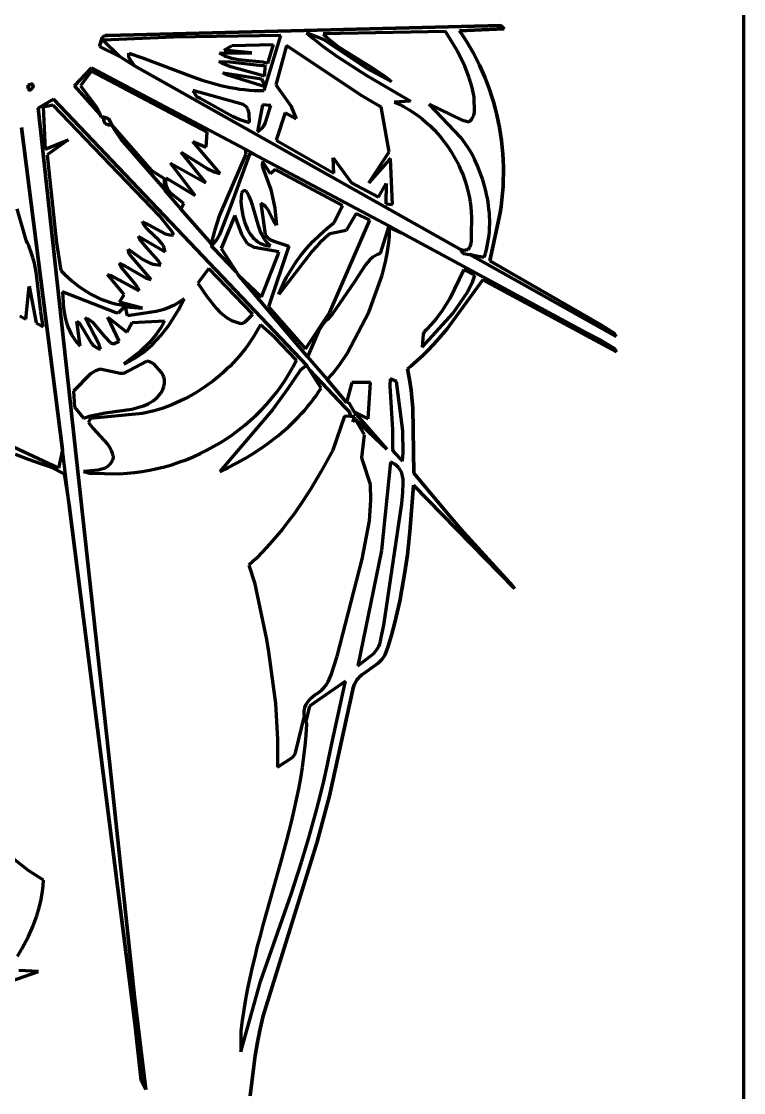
# Model space of a CAD drawing. Header units: millimetres. Extents: x 0 to 6.7, y 0 to 10.
# Drawn here: x 4.079 to 6.667, y 2.434 to 6.27 of the extents above; entities that cross this region are included whole.
import ezdxf

# ---------------------------------------------------------------- set-up
doc = ezdxf.new("R2010")
doc.units = ezdxf.units.MM
doc.layers.add('color#000000ff', color=7, linetype='CONTINUOUS', lineweight=100)
doc.layers.add('color#ffffffff', color=7, linetype='CONTINUOUS', lineweight=100)

msp = doc.modelspace()

# ---------------------------------------------------------------- linework, layer by layer
at = {"layer": 'color#000000ff'}
for p, q in [((4.3874, 6.2193), (5.7967, 6.2556)), ((5.7967, 6.2556), (5.8094, 6.2435)), ((4.3692, 6.2126), (4.3741, 6.2174)), ((4.3741, 6.2174), (4.3789, 6.2194)), ((4.3789, 6.2194), (4.3828, 6.2198)), ((4.3828, 6.2198), (4.3874, 6.2193)), ((5.0084, 6.2198), (4.6249, 6.2133)), ((4.9487, 6.0231), (5.0084, 6.2198)), ((5.1621, 6.2054), (5.1009, 6.2292)), ((5.1009, 6.2292), (5.1243, 6.2093)), ((5.5983, 6.2343), (5.1601, 6.2258)), ((5.1601, 6.2258), (5.1752, 6.2115)), ((5.6403, 6.1658), (5.5983, 6.2343)), ((5.8094, 6.2435), (5.649, 6.2366)), ((5.649, 6.2366), (5.6622, 6.217)), ((5.6622, 6.217), (5.6749, 6.197)), ((4.3587, 6.1803), (4.3692, 6.2126)), ((4.4319, 6.1443), (4.3587, 6.1803)), ((4.6249, 6.2133), (4.3726, 6.2033)), ((4.3726, 6.2033), (4.4319, 6.1443)), ((4.8053, 6.1674), (4.8339, 6.1836)), ((4.8339, 6.1836), (4.9814, 6.1873)), ((4.9814, 6.1873), (4.9614, 6.1199)), ((5.0286, 6.1836), (4.9907, 6.0431)), ((5.2956, 6.0057), (5.0286, 6.1836)), ((5.1243, 6.2093), (5.1605, 6.1807)), ((5.1605, 6.1807), (5.2104, 6.1447)), ((5.3186, 6.1015), (5.1621, 6.2054)), ((5.1752, 6.2115), (5.191, 6.1981)), ((5.191, 6.1981), (5.2156, 6.1794)), ((5.2156, 6.1794), (5.3382, 6.1024)), ((5.6749, 6.197), (5.6871, 6.1767)), ((5.6871, 6.1767), (5.6986, 6.1561)), ((4.4637, 6.1416), (4.4637, 6.1564)), ((4.4637, 6.1564), (4.5128, 6.1395)), ((4.4848, 6.1113), (4.4637, 6.1416)), ((4.5128, 6.1395), (4.6933, 6.0715)), ((4.7896, 6.157), (4.9047, 6.1579)), ((4.7947, 6.1535), (4.7896, 6.157)), ((4.7999, 6.1503), (4.7947, 6.1535)), ((4.8053, 6.1474), (4.7999, 6.1503)), ((4.9047, 6.1579), (4.8053, 6.1674)), ((4.8107, 6.1449), (4.8053, 6.1474)), ((4.8219, 6.1406), (4.8107, 6.1449)), ((4.8334, 6.1372), (4.8219, 6.1406)), ((5.2104, 6.1447), (5.3141, 6.0782)), ((5.6677, 6.1096), (5.6403, 6.1658)), ((5.6986, 6.1561), (5.7096, 6.1352)), ((4.2701, 6.0401), (4.331, 6.1039)), ((4.331, 6.1039), (4.8809, 5.8133)), ((5.6548, 5.4519), (4.4848, 6.1113)), ((4.7867, 6.1263), (4.8266, 6.1252)), ((4.8025, 6.1179), (4.7867, 6.1263)), ((4.83, 6.107), (4.8025, 6.1179)), ((4.8266, 6.1252), (4.9404, 6.1129)), ((4.9506, 6.0738), (4.83, 6.107)), ((4.8574, 6.1328), (4.8334, 6.1372)), ((4.9437, 6.1239), (4.8574, 6.1328)), ((4.9404, 6.1129), (4.9519, 6.1133)), ((4.9614, 6.1199), (4.9437, 6.1239)), ((4.9519, 6.1133), (4.9506, 6.0738)), ((5.4058, 6.0548), (5.3186, 6.1015)), ((5.3382, 6.1024), (5.3812, 6.0737)), ((5.6837, 6.0679), (5.6677, 6.1096)), ((5.7096, 6.1352), (5.72, 6.114)), ((5.72, 6.114), (5.7299, 6.0925)), ((4.3301, 6.0917), (4.2905, 6.0401)), ((4.745, 5.8736), (4.3301, 6.0917)), ((4.6933, 6.0715), (4.7265, 6.0603)), ((4.8005, 6.0856), (4.9393, 6.0641)), ((4.8104, 6.0805), (4.8005, 6.0856)), ((4.9529, 6.0364), (4.8104, 6.0805)), ((4.9393, 6.0641), (4.9529, 6.0364)), ((5.3141, 6.0782), (5.4736, 5.9847)), ((5.3812, 6.0737), (5.4058, 6.0548)), ((5.6938, 6.0337), (5.6837, 6.0679)), ((5.7299, 6.0925), (5.7391, 6.0708)), ((5.7391, 6.0708), (5.7478, 6.0489)), ((4.1033, 6.0416), (4.1073, 6.0434)), ((4.1033, 6.0371), (4.1033, 6.0416)), ((4.1036, 6.0334), (4.1033, 6.0371)), ((4.1042, 6.0304), (4.1036, 6.0334)), ((4.1049, 6.028), (4.1042, 6.0304)), ((4.1059, 6.0263), (4.1049, 6.028)), ((4.107, 6.0252), (4.1059, 6.0263)), ((4.1082, 6.0246), (4.107, 6.0252)), ((4.1073, 6.0434), (4.1106, 6.0446)), ((4.1095, 6.0244), (4.1082, 6.0246)), ((4.1109, 6.0247), (4.1095, 6.0244)), ((4.1106, 6.0446), (4.1135, 6.0453)), ((4.1123, 6.0253), (4.1109, 6.0247)), ((4.115, 6.0275), (4.1123, 6.0253)), ((4.1135, 6.0453), (4.1158, 6.0456)), ((4.1187, 6.0324), (4.115, 6.0275)), ((4.1158, 6.0456), (4.1177, 6.0453)), ((4.1177, 6.0453), (4.1191, 6.0448)), ((4.1209, 6.0379), (4.1187, 6.0324)), ((4.1191, 6.0448), (4.1201, 6.0438)), ((4.1201, 6.0438), (4.1208, 6.0426)), ((4.1208, 6.0426), (4.1211, 6.0412)), ((4.1211, 6.0412), (4.1209, 6.0379)), ((4.3599, 5.9386), (4.2701, 6.0401)), ((4.2905, 6.0401), (4.35, 5.9623)), ((4.7265, 6.0603), (4.7599, 6.0501)), ((4.7599, 6.0501), (4.7767, 6.0454)), ((4.7767, 6.0454), (4.7936, 6.0411)), ((4.7936, 6.0411), (4.8105, 6.0372)), ((4.8105, 6.0372), (4.8275, 6.0337)), ((4.8275, 6.0337), (4.8445, 6.0306)), ((4.8445, 6.0306), (4.8617, 6.028)), ((4.8617, 6.028), (4.8789, 6.0259)), ((4.8789, 6.0259), (4.8962, 6.0243)), ((4.8962, 6.0243), (4.9136, 6.0233)), ((4.9136, 6.0233), (4.9311, 6.0229)), ((4.9907, 6.0431), (5.045, 5.9674)), ((5.7015, 5.9988), (5.6938, 6.0337)), ((5.7478, 6.0489), (5.7559, 6.0267)), ((5.7559, 6.0267), (5.7634, 6.0043)), ((4.1399, 5.9597), (4.1944, 5.9915)), ((4.1944, 5.9915), (5.102, 5.0381)), ((4.6929, 6.0226), (4.7062, 6.0017)), ((4.874, 5.9721), (4.6929, 6.0226)), ((4.7062, 6.0017), (4.7193, 5.9953)), ((4.7193, 5.9953), (4.8352, 5.9305)), ((4.9311, 6.0229), (4.9487, 6.0231)), ((5.3559, 5.9707), (5.2956, 6.0057)), ((5.7027, 5.9458), (5.7015, 5.9988)), ((5.7634, 6.0043), (5.7703, 5.9818)), ((4.3918, 3.6529), (4.1399, 5.9597)), ((4.1933, 5.9704), (4.1572, 5.9626)), ((4.1572, 5.9626), (4.1639, 5.8127)), ((4.5741, 5.574), (4.1933, 5.9704)), ((4.35, 5.9623), (4.3586, 5.9428)), ((4.8789, 5.9697), (4.874, 5.9721)), ((4.8849, 5.9652), (4.8789, 5.9697)), ((4.8906, 5.9576), (4.8849, 5.9652)), ((4.8958, 5.9413), (4.8906, 5.9576)), ((4.9433, 5.9717), (4.9255, 5.8755)), ((4.9728, 5.9692), (4.9433, 5.9717)), ((4.9541, 5.9078), (4.9728, 5.9692)), ((5.045, 5.9674), (5.0633, 5.9217)), ((5.3683, 5.9641), (5.3559, 5.9707)), ((5.397, 5.8036), (5.3683, 5.9641)), ((5.4736, 5.9847), (5.415, 5.9815)), ((5.415, 5.9815), (5.4328, 5.9733)), ((5.4328, 5.9733), (5.4501, 5.9644)), ((5.4501, 5.9644), (5.467, 5.9547)), ((5.467, 5.9547), (5.4834, 5.9442)), ((5.655, 5.8535), (5.5404, 5.9742)), ((5.5404, 5.9742), (5.6558, 5.9173)), ((5.7703, 5.9818), (5.7766, 5.9591)), ((5.7766, 5.9591), (5.7823, 5.9362)), ((4.3586, 5.9428), (4.3599, 5.9386)), ((4.3743, 5.9258), (4.3746, 5.928)), ((4.375, 5.9129), (4.3743, 5.9258)), ((4.3746, 5.928), (4.391, 5.922)), ((4.3798, 5.9042), (4.375, 5.9129)), ((4.391, 5.922), (4.4023, 5.8993)), ((4.8352, 5.9305), (4.8621, 5.919)), ((4.8621, 5.919), (4.8829, 5.9122)), ((4.8829, 5.9122), (4.8971, 5.9088)), ((4.8971, 5.9088), (4.8958, 5.9413)), ((5.0246, 5.9423), (4.9918, 5.8445)), ((5.0633, 5.9217), (5.0246, 5.9423)), ((5.4834, 5.9442), (5.4993, 5.9331)), ((5.4993, 5.9331), (5.5147, 5.9213)), ((5.5147, 5.9213), (5.5296, 5.9088)), ((5.5296, 5.9088), (5.544, 5.8958)), ((5.6558, 5.9173), (5.6818, 5.9103)), ((5.6818, 5.9103), (5.6874, 5.9146)), ((5.6874, 5.9146), (5.692, 5.9194)), ((5.692, 5.9194), (5.6957, 5.9247)), ((5.6957, 5.9247), (5.6997, 5.9333)), ((5.6997, 5.9333), (5.7027, 5.9458)), ((5.7823, 5.9362), (5.7874, 5.9131)), ((5.7874, 5.9131), (5.7919, 5.89)), ((4.0794, 5.8902), (4.2271, 4.7363)), ((4.3889, 5.8997), (4.3798, 5.9042)), ((4.4023, 5.8993), (4.3889, 5.8997)), ((4.4028, 5.8983), (4.5444, 5.7377)), ((4.4136, 5.8811), (4.4028, 5.8983)), ((4.4369, 5.8479), (4.4136, 5.8811)), ((4.7414, 5.8201), (4.745, 5.8736)), ((4.9255, 5.8755), (4.9289, 5.8773)), ((4.9289, 5.8773), (4.9352, 5.8815)), ((4.9352, 5.8815), (4.9406, 5.8864)), ((4.9406, 5.8864), (4.9473, 5.8949)), ((4.9473, 5.8949), (4.9541, 5.9078)), ((5.544, 5.8958), (5.5578, 5.8821)), ((5.5578, 5.8821), (5.571, 5.8679)), ((5.7919, 5.89), (5.7958, 5.8667)), ((4.1639, 5.8127), (4.247, 5.8457)), ((4.247, 5.8457), (4.1719, 5.7922)), ((4.5907, 5.6701), (4.4369, 5.8479)), ((4.7913, 5.7257), (4.6938, 5.8402)), ((4.6938, 5.8402), (4.7414, 5.8201)), ((4.9918, 5.8445), (5.1981, 5.7271)), ((5.571, 5.8679), (5.5836, 5.8531)), ((5.5836, 5.8531), (5.5957, 5.8379)), ((5.5957, 5.8379), (5.6071, 5.8222)), ((5.6781, 5.8214), (5.655, 5.8535)), ((5.7958, 5.8667), (5.7991, 5.8433)), ((5.7991, 5.8433), (5.8018, 5.8199)), ((4.7396, 5.6922), (4.6515, 5.8015)), ((4.6515, 5.8015), (4.7451, 5.7435)), ((4.8833, 5.7948), (4.7893, 5.5767)), ((4.8311, 5.6125), (4.8987, 5.7978)), ((4.8809, 5.8133), (4.8833, 5.7948)), ((4.8987, 5.7978), (4.91, 5.7958)), ((4.91, 5.7958), (5.3952, 5.5385)), ((5.3239, 5.6921), (5.397, 5.8036)), ((5.6071, 5.8222), (5.6178, 5.806)), ((5.6178, 5.806), (5.6279, 5.7894)), ((5.6904, 5.8009), (5.6781, 5.8214)), ((5.7023, 5.777), (5.6904, 5.8009)), ((5.8018, 5.8199), (5.8039, 5.7964)), ((5.8039, 5.7964), (5.8053, 5.7728)), ((4.1719, 5.7922), (4.205, 5.477)), ((4.7019, 5.6468), (4.6129, 5.7627)), ((4.6129, 5.7627), (4.7396, 5.6922)), ((4.943, 5.7691), (4.9414, 5.7534)), ((4.9712, 5.7249), (4.943, 5.7691)), ((5.1981, 5.7271), (5.196, 5.7813)), ((5.196, 5.7813), (5.2621, 5.6924)), ((5.3982, 5.776), (5.3239, 5.6921)), ((5.4012, 5.7787), (5.3982, 5.776)), ((5.409, 5.6151), (5.4012, 5.7787)), ((5.6279, 5.7894), (5.6374, 5.7724)), ((5.6374, 5.7724), (5.6461, 5.7551)), ((5.6461, 5.7551), (5.6541, 5.7374)), ((5.7133, 5.7526), (5.7023, 5.777)), ((5.8053, 5.7728), (5.8062, 5.7492)), ((4.5444, 5.7377), (4.5913, 5.7078)), ((4.7451, 5.7435), (4.77, 5.7321)), ((4.77, 5.7321), (4.7858, 5.727)), ((4.7858, 5.727), (4.7913, 5.7257)), ((4.9414, 5.7534), (4.9445, 5.7464)), ((4.9445, 5.7464), (4.973, 5.668)), ((4.9889, 5.7396), (4.9712, 5.7249)), ((5.2299, 5.6114), (4.9889, 5.7396)), ((5.6541, 5.7374), (5.6615, 5.7194)), ((5.6615, 5.7194), (5.668, 5.7011)), ((5.7232, 5.7277), (5.7133, 5.7526)), ((5.732, 5.7024), (5.7232, 5.7277)), ((5.8064, 5.7256), (5.8059, 5.702)), ((5.8062, 5.7492), (5.8064, 5.7256)), ((4.5913, 5.7078), (4.5907, 5.6701)), ((4.5965, 5.7003), (4.5968, 5.7049)), ((4.5966, 5.696), (4.5965, 5.7003)), ((4.597, 5.6917), (4.5966, 5.696)), ((4.5968, 5.7049), (4.5973, 5.7096)), ((4.5976, 5.6877), (4.597, 5.6917)), ((4.5973, 5.7096), (4.7019, 5.6468)), ((4.5997, 5.6799), (4.5976, 5.6877)), ((4.6027, 5.6727), (4.5997, 5.6799)), ((5.2621, 5.6924), (5.3591, 5.641)), ((5.3591, 5.641), (5.3857, 5.69)), ((5.3857, 5.69), (5.3852, 5.6173)), ((5.668, 5.7011), (5.6739, 5.6826)), ((5.6739, 5.6826), (5.6789, 5.6638)), ((5.736, 5.6895), (5.732, 5.7024)), ((5.7396, 5.6767), (5.736, 5.6895)), ((5.8049, 5.6784), (5.8032, 5.6548)), ((5.8059, 5.702), (5.8049, 5.6784)), ((4.6087, 5.6627), (4.6027, 5.6727)), ((4.6163, 5.6536), (4.6087, 5.6627)), ((4.6616, 5.6183), (4.6163, 5.6536)), ((4.8676, 5.6562), (4.8654, 5.6242)), ((4.8701, 5.66), (4.8676, 5.6562)), ((4.8739, 5.6626), (4.8701, 5.66)), ((4.8773, 5.6636), (4.8739, 5.6626)), ((4.8815, 5.6638), (4.8773, 5.6636)), ((4.8839, 5.6636), (4.8815, 5.6638)), ((4.888, 5.6572), (4.8839, 5.6636)), ((4.8918, 5.6505), (4.888, 5.6572)), ((4.8953, 5.6438), (4.8918, 5.6505)), ((4.9013, 5.6299), (4.8953, 5.6438)), ((4.973, 5.668), (4.9877, 5.6015)), ((5.6789, 5.6638), (5.6832, 5.6448)), ((5.6832, 5.6448), (5.6866, 5.6257)), ((5.743, 5.6637), (5.7396, 5.6767)), ((5.746, 5.6507), (5.743, 5.6637)), ((5.7486, 5.6376), (5.746, 5.6507)), ((5.8032, 5.6548), (5.8008, 5.6313)), ((4.6504, 5.5978), (4.6616, 5.6183)), ((4.79, 5.5066), (4.8311, 5.6125)), ((4.8654, 5.6242), (4.8677, 5.6033)), ((4.8677, 5.6033), (4.873, 5.5745)), ((4.9088, 5.6083), (4.9013, 5.6299)), ((4.9295, 5.5348), (4.9088, 5.6083)), ((4.9434, 5.6159), (4.937, 5.6188)), ((4.937, 5.6188), (4.9526, 5.507)), ((4.9489, 5.6121), (4.9434, 5.6159)), ((4.9537, 5.6077), (4.9489, 5.6121)), ((4.9616, 5.5972), (4.9537, 5.6077)), ((4.9877, 5.6015), (4.9935, 5.5409)), ((5.1996, 5.5504), (5.2299, 5.6114)), ((5.3852, 5.6173), (5.409, 5.6151)), ((5.6866, 5.6257), (5.6892, 5.6064)), ((5.6892, 5.6064), (5.691, 5.5871)), ((5.751, 5.6244), (5.7486, 5.6376)), ((5.7529, 5.6112), (5.751, 5.6244)), ((5.7545, 5.598), (5.7529, 5.6112)), ((5.7978, 5.6078), (5.7942, 5.5844)), ((5.8008, 5.6313), (5.7978, 5.6078)), ((4.0961, 5.4862), (4.0642, 5.5986)), ((4.6202, 5.5159), (4.5741, 5.574)), ((4.7593, 5.4743), (4.6504, 5.5978)), ((4.7893, 5.5767), (4.7711, 5.5203)), ((4.8445, 5.5749), (4.7946, 5.4564)), ((4.8696, 5.5067), (4.8445, 5.5749)), ((4.873, 5.5745), (4.8788, 5.553)), ((4.9848, 5.5513), (4.9616, 5.5972)), ((5.2781, 5.5818), (5.2434, 5.521)), ((5.3277, 5.5588), (5.2781, 5.5818)), ((5.691, 5.5871), (5.6919, 5.5676)), ((5.6919, 5.5676), (5.692, 5.5481)), ((5.7558, 5.5848), (5.7545, 5.598)), ((5.7566, 5.5715), (5.7558, 5.5848)), ((5.757, 5.5582), (5.7566, 5.5715)), ((5.7942, 5.5844), (5.757, 5.4127)), ((4.5148, 5.5489), (4.5129, 5.5534)), ((4.5129, 5.5534), (4.5241, 5.5477)), ((4.5169, 5.5445), (4.5148, 5.5489)), ((4.5218, 5.5364), (4.5169, 5.5445)), ((4.5308, 5.5252), (4.5218, 5.5364)), ((4.5241, 5.5477), (4.5947, 5.5094)), ((4.573, 5.4856), (4.5308, 5.5252)), ((4.8788, 5.553), (4.8837, 5.5391)), ((4.8837, 5.5391), (4.8896, 5.5258)), ((4.8896, 5.5258), (4.8929, 5.5195)), ((4.9346, 5.5207), (4.9295, 5.5348)), ((4.9911, 5.5434), (4.9848, 5.5513)), ((4.9935, 5.5409), (4.9911, 5.5434)), ((5.1479, 5.5062), (5.1733, 5.529)), ((5.1733, 5.529), (5.1996, 5.5504)), ((5.1849, 5.2289), (5.3277, 5.5588)), ((5.3952, 5.5385), (5.3642, 5.439)), ((5.3986, 5.5217), (5.3987, 5.5325)), ((5.3987, 5.5325), (5.4413, 5.5132)), ((5.6912, 5.5285), (5.6908, 5.5223)), ((5.692, 5.5481), (5.6912, 5.5285)), ((5.7559, 5.5183), (5.7567, 5.5316)), ((5.7567, 5.5316), (5.7571, 5.5449)), ((5.7571, 5.5449), (5.757, 5.5582)), ((4.101, 5.4762), (4.0961, 5.4862)), ((4.5039, 5.4892), (4.4973, 5.5012)), ((4.4973, 5.5012), (4.5946, 5.4452)), ((4.53, 5.4579), (4.5039, 5.4892)), ((4.5947, 5.5094), (4.611, 5.5054)), ((4.611, 5.5054), (4.6238, 5.5043)), ((4.6238, 5.5043), (4.6202, 5.5159)), ((4.7711, 5.5203), (4.7593, 5.4743)), ((4.7678, 5.4738), (4.7783, 5.4873)), ((4.7783, 5.4873), (4.79, 5.5066)), ((4.8892, 5.474), (4.8696, 5.5067)), ((4.8929, 5.5195), (4.8965, 5.5133)), ((4.8965, 5.5133), (4.9004, 5.5074)), ((4.9004, 5.5074), (4.9045, 5.5018)), ((4.9045, 5.5018), (4.909, 5.4964)), ((4.909, 5.4964), (4.9137, 5.4914)), ((4.9137, 5.4914), (4.9188, 5.4867)), ((4.9188, 5.4867), (4.9242, 5.4824)), ((4.9406, 5.5071), (4.9346, 5.5207)), ((4.944, 5.5005), (4.9406, 5.5071)), ((4.9477, 5.4941), (4.944, 5.5005)), ((4.9518, 5.4878), (4.9477, 5.4941)), ((4.9563, 5.4818), (4.9518, 5.4878)), ((4.9526, 5.507), (4.9565, 5.5011)), ((4.9565, 5.5011), (4.961, 5.4961)), ((4.961, 5.4961), (4.9686, 5.49)), ((4.9686, 5.49), (4.9833, 5.4827)), ((5.1236, 5.4821), (5.1479, 5.5062)), ((5.1692, 5.4963), (5.1476, 5.4762)), ((5.1843, 5.509), (5.1692, 5.4963)), ((5.2434, 5.521), (5.1843, 5.509)), ((5.3958, 5.4784), (5.3977, 5.5)), ((5.3977, 5.5), (5.3986, 5.5217)), ((5.4413, 5.5132), (6.1013, 5.1566)), ((5.6908, 5.5223), (5.6903, 5.4842)), ((5.7508, 5.4786), (5.753, 5.4918)), ((5.753, 5.4918), (5.7547, 5.5051)), ((5.7547, 5.5051), (5.7559, 5.5183)), ((4.1056, 5.4662), (4.101, 5.4762)), ((4.1098, 5.456), (4.1056, 5.4662)), ((4.1136, 5.4458), (4.1098, 5.456)), ((4.205, 5.477), (4.2211, 5.3776)), ((4.4648, 5.4375), (4.4621, 5.4544)), ((4.4621, 5.4544), (4.5146, 5.4179)), ((4.5695, 5.4141), (4.53, 5.4579)), ((4.582, 5.475), (4.573, 5.4856)), ((4.587, 5.4673), (4.582, 5.475)), ((4.5891, 5.4632), (4.587, 5.4673)), ((4.591, 5.459), (4.5891, 5.4632)), ((4.5925, 5.4546), (4.591, 5.459)), ((4.5937, 5.45), (4.5925, 5.4546)), ((4.5946, 5.4452), (4.5937, 5.45)), ((4.76, 5.4653), (4.7678, 5.4738)), ((4.7666, 5.4593), (4.76, 5.4653)), ((4.8501, 5.3718), (4.7666, 5.4593)), ((4.7946, 5.4564), (4.8501, 5.3718)), ((4.896, 5.4695), (4.8892, 5.474)), ((4.9141, 5.461), (4.896, 5.4695)), ((5.0019, 5.445), (4.9141, 5.461)), ((4.9242, 5.4824), (4.93, 5.4785)), ((4.93, 5.4785), (4.9361, 5.4751)), ((4.9361, 5.4751), (4.9425, 5.472)), ((4.9425, 5.472), (4.9493, 5.4695)), ((4.9493, 5.4695), (4.9565, 5.4674)), ((4.9611, 5.4759), (4.9563, 5.4818)), ((4.9565, 5.4674), (4.9641, 5.4659)), ((4.9664, 5.4703), (4.9611, 5.4759)), ((4.9641, 5.4659), (4.9721, 5.4649)), ((5.038, 5.4649), (4.9641, 5.2475)), ((4.9721, 5.4649), (4.9664, 5.4703)), ((4.9833, 5.4827), (5.038, 5.4649)), ((5.079, 5.4302), (5.1006, 5.4568)), ((5.1006, 5.4568), (5.1236, 5.4821)), ((5.1476, 5.4762), (5.1207, 5.4477)), ((5.3913, 5.4462), (5.3958, 5.4784)), ((5.6594, 5.4508), (5.6548, 5.4519)), ((5.6635, 5.4502), (5.6594, 5.4508)), ((5.6673, 5.4501), (5.6635, 5.4502)), ((5.6708, 5.4504), (5.6673, 5.4501)), ((5.6739, 5.4512), (5.6708, 5.4504)), ((5.6766, 5.4524), (5.6739, 5.4512)), ((5.679, 5.4539), (5.6766, 5.4524)), ((5.6812, 5.4558), (5.679, 5.4539)), ((5.6831, 5.4581), (5.6812, 5.4558)), ((5.6847, 5.4606), (5.6831, 5.4581)), ((5.686, 5.4634), (5.6847, 5.4606)), ((5.6872, 5.4664), (5.686, 5.4634)), ((5.6889, 5.4731), (5.6872, 5.4664)), ((5.6903, 5.4842), (5.6889, 5.4731)), ((5.7416, 5.4393), (5.7451, 5.4524)), ((5.7451, 5.4524), (5.7482, 5.4655)), ((5.7482, 5.4655), (5.7508, 5.4786)), ((4.1171, 5.4355), (4.1136, 5.4458)), ((4.1203, 5.4251), (4.1171, 5.4355)), ((4.1259, 5.404), (4.1203, 5.4251)), ((4.5437, 5.346), (4.4648, 5.4375)), ((4.5146, 5.4179), (4.5386, 5.4052)), ((4.5766, 5.4024), (4.5695, 5.4141)), ((4.9399, 5.2833), (5.0007, 5.4391)), ((5.0007, 5.4391), (5.0019, 5.445)), ((5.1207, 5.4477), (5.0013, 5.2919)), ((5.0526, 5.393), (5.0654, 5.4118)), ((5.0654, 5.4118), (5.079, 5.4302)), ((5.3278, 5.4163), (5.3124, 5.3982)), ((5.3385, 5.4255), (5.3278, 5.4163)), ((5.3463, 5.4308), (5.3385, 5.4255)), ((5.3549, 5.4354), (5.3463, 5.4308)), ((5.3642, 5.439), (5.3549, 5.4354)), ((5.3714, 5.3618), (5.3851, 5.4143)), ((5.3851, 5.4143), (5.3913, 5.4462)), ((6.2102, 5.1418), (5.6856, 5.4352)), ((5.6856, 5.4352), (5.6964, 5.4334)), ((5.6964, 5.4334), (5.7375, 5.4263)), ((5.7375, 5.4263), (5.7416, 5.4393)), ((5.757, 5.4127), (6.1579, 5.1829)), ((4.1324, 5.372), (4.1259, 5.404)), ((4.1493, 5.2302), (4.1324, 5.372)), ((4.2211, 5.3776), (4.2341, 5.3646)), ((4.4375, 5.3889), (4.4293, 5.4039)), ((4.4293, 5.4039), (4.4494, 5.3945)), ((4.4869, 5.3307), (4.4375, 5.3889)), ((4.4494, 5.3945), (4.5265, 5.351)), ((4.5386, 5.4052), (4.5514, 5.401)), ((4.5514, 5.401), (4.5601, 5.3991)), ((4.5601, 5.3991), (4.5692, 5.3982)), ((4.5692, 5.3982), (4.5786, 5.3983)), ((4.5786, 5.3983), (4.5766, 5.4024)), ((4.7503, 5.385), (4.7119, 5.3322)), ((4.9081, 5.2216), (4.7503, 5.385)), ((5.0294, 5.3539), (5.0406, 5.3737)), ((5.0406, 5.3737), (5.0526, 5.393)), ((5.3124, 5.3982), (5.2726, 5.3378)), ((5.6643, 5.3821), (5.6138, 5.2783)), ((5.7034, 5.3609), (5.6643, 5.3821)), ((4.2341, 5.3646), (4.2616, 5.3398)), ((4.2616, 5.3398), (4.2836, 5.3224)), ((4.4475, 5.2922), (4.3875, 5.3639)), ((4.3875, 5.3639), (4.4002, 5.3598)), ((4.4002, 5.3598), (4.5015, 5.3048)), ((4.5265, 5.351), (4.5437, 5.346)), ((5.1041, 5.0693), (4.8553, 5.3637)), ((4.8553, 5.3637), (4.9399, 5.2833)), ((5.0097, 5.313), (5.0191, 5.3336)), ((5.0191, 5.3336), (5.0294, 5.3539)), ((5.2726, 5.3378), (5.1918, 5.2193)), ((5.3235, 5.2291), (5.3714, 5.3618)), ((5.7324, 5.3442), (5.6045, 5.1696)), ((5.6775, 5.3006), (5.6967, 5.3399)), ((5.6967, 5.3399), (5.7034, 5.3609)), ((6.2119, 5.0872), (5.7324, 5.3442)), ((4.0946, 5.2041), (4.1072, 5.3221)), ((4.1072, 5.3221), (4.1319, 5.1903)), ((4.419, 5.2271), (4.2268, 5.3022)), ((4.2268, 5.3022), (4.2303, 5.2447)), ((4.2836, 5.3224), (4.3066, 5.3065)), ((4.3066, 5.3065), (4.3306, 5.2921)), ((4.4961, 5.3165), (4.4869, 5.3307)), ((4.5015, 5.3048), (4.4961, 5.3165)), ((4.7119, 5.3322), (4.745, 5.2844)), ((5.0013, 5.2919), (5.0097, 5.313)), ((5.6244, 5.2237), (5.6775, 5.3006)), ((4.3306, 5.2921), (4.3472, 5.2835)), ((4.3472, 5.2835), (4.3641, 5.2758)), ((4.3641, 5.2758), (4.3813, 5.2691)), ((4.3813, 5.2691), (4.3989, 5.2634)), ((4.3989, 5.2634), (4.4168, 5.2588)), ((4.4168, 5.2588), (4.435, 5.2553)), ((4.4303, 5.2647), (4.4475, 5.2922)), ((4.5128, 5.2429), (4.4303, 5.2647)), ((4.6373, 5.26), (4.6242, 5.253)), ((4.6499, 5.268), (4.6373, 5.26)), ((4.6417, 5.2375), (4.6621, 5.2769)), ((4.6621, 5.2769), (4.6499, 5.268)), ((4.745, 5.2844), (4.7765, 5.2438)), ((5.6138, 5.2783), (5.5859, 5.233)), ((4.1573, 5.1761), (4.1493, 5.2302)), ((4.2303, 5.2447), (4.2365, 5.2084)), ((4.4262, 5.2253), (4.419, 5.2271)), ((4.4534, 5.253), (4.4262, 5.2253)), ((4.435, 5.2553), (4.4442, 5.254)), ((4.4442, 5.254), (4.4534, 5.253)), ((4.4591, 5.2152), (4.452, 5.2479)), ((4.452, 5.2479), (4.5128, 5.2429)), ((4.5618, 5.2309), (4.4591, 5.2152)), ((4.5902, 5.239), (4.5618, 5.2309)), ((4.6109, 5.2468), (4.5902, 5.239)), ((4.6242, 5.253), (4.6109, 5.2468)), ((4.6246, 5.2085), (4.6417, 5.2375)), ((4.7765, 5.2438), (4.7915, 5.2282)), ((4.7915, 5.2282), (4.8023, 5.2188)), ((4.8023, 5.2188), (4.8138, 5.2103)), ((4.8799, 5.1933), (4.9081, 5.2216)), ((4.9641, 5.2475), (5.0966, 5.0978)), ((5.0966, 5.0978), (5.1849, 5.2289)), ((5.1918, 5.2193), (5.1757, 5.2029)), ((5.2462, 5.081), (5.3235, 5.2291)), ((5.5152, 5.1035), (5.6244, 5.2237)), ((5.5859, 5.233), (5.5649, 5.2046)), ((4.0733, 5.2159), (4.0946, 5.2041)), ((4.1319, 5.1903), (4.1573, 5.1761)), ((4.2365, 5.2084), (4.2422, 5.1873)), ((4.2422, 5.1873), (4.247, 5.1736)), ((4.2902, 5.1083), (4.2781, 5.1972)), ((4.2781, 5.1972), (4.2847, 5.1909)), ((4.2847, 5.1909), (4.2907, 5.1839)), ((4.2907, 5.1839), (4.317, 5.1388)), ((4.3582, 5.1127), (4.3077, 5.2096)), ((4.3077, 5.2096), (4.3159, 5.2056)), ((4.3159, 5.2056), (4.3234, 5.201)), ((4.3234, 5.201), (4.3338, 5.1928)), ((4.3338, 5.1928), (4.377, 5.1419)), ((4.4292, 5.1255), (4.3886, 5.2111)), ((4.3886, 5.2111), (4.457, 5.1573)), ((4.457, 5.1573), (4.4762, 5.1913)), ((4.4762, 5.1913), (4.5916, 5.1978)), ((4.5883, 5.1912), (4.5773, 5.172)), ((4.5916, 5.1978), (4.5883, 5.1912)), ((4.5924, 5.1624), (4.6058, 5.1804)), ((4.6058, 5.1804), (4.6246, 5.2085)), ((4.8138, 5.2103), (4.8198, 5.2064)), ((4.8198, 5.2064), (4.826, 5.2028)), ((4.826, 5.2028), (4.8324, 5.1995)), ((4.8324, 5.1995), (4.8391, 5.1965)), ((4.8391, 5.1965), (4.846, 5.1939)), ((4.846, 5.1939), (4.8531, 5.1915)), ((4.8531, 5.1915), (4.8605, 5.1896)), ((4.8605, 5.1896), (4.8628, 5.1891)), ((4.8628, 5.1891), (4.8671, 5.1888)), ((4.8671, 5.1888), (4.873, 5.1898)), ((4.873, 5.1898), (4.8799, 5.1933)), ((4.9361, 5.1838), (4.9281, 5.1689)), ((4.9872, 5.1382), (4.9361, 5.1838)), ((5.1578, 5.1834), (5.1437, 5.1614)), ((5.168, 5.1954), (5.1578, 5.1834)), ((5.1757, 5.2029), (5.168, 5.1954)), ((5.5476, 5.1843), (5.5289, 5.1652)), ((5.5649, 5.2046), (5.5476, 5.1843)), ((6.1579, 5.1829), (6.2032, 5.1541)), ((4.247, 5.1736), (4.2526, 5.1603)), ((4.2526, 5.1603), (4.2592, 5.1475)), ((4.2592, 5.1475), (4.2667, 5.1354)), ((4.377, 5.1419), (4.3987, 5.1196)), ((4.5606, 5.1477), (4.537, 5.1194)), ((4.5773, 5.172), (4.5606, 5.1477)), ((4.5633, 5.1282), (4.5783, 5.145)), ((4.5783, 5.145), (4.5924, 5.1624)), ((4.9196, 5.1544), (4.9107, 5.1401)), ((4.9281, 5.1689), (4.9196, 5.1544)), ((5.1437, 5.1614), (5.1041, 5.0693)), ((5.5184, 5.1507), (5.5152, 5.1035)), ((5.5224, 5.1585), (5.5184, 5.1507)), ((5.527, 5.1637), (5.5224, 5.1585)), ((5.5289, 5.1652), (5.527, 5.1637)), ((5.6045, 5.1696), (5.5671, 5.1257)), ((6.1013, 5.1566), (6.1508, 5.1313)), ((6.2032, 5.1541), (6.2093, 5.1441)), ((6.2093, 5.1441), (6.2102, 5.1418)), ((4.2667, 5.1354), (4.2709, 5.1296)), ((4.2709, 5.1296), (4.2753, 5.124)), ((4.2753, 5.124), (4.28, 5.1185)), ((4.28, 5.1185), (4.2849, 5.1133)), ((4.2849, 5.1133), (4.2902, 5.1083)), ((4.317, 5.1388), (4.3297, 5.1193)), ((4.3297, 5.1193), (4.3357, 5.1125)), ((4.3357, 5.1125), (4.3423, 5.1065)), ((4.3423, 5.1065), (4.346, 5.1038)), ((4.346, 5.1038), (4.3499, 5.1014)), ((4.3631, 5.0958), (4.3582, 5.1127)), ((4.3987, 5.1196), (4.4089, 5.1152)), ((4.4089, 5.1152), (4.4292, 5.1255)), ((4.537, 5.1194), (4.5052, 5.0884)), ((4.5311, 5.0974), (4.5395, 5.1048)), ((4.5395, 5.1048), (4.5476, 5.1124)), ((4.5476, 5.1124), (4.5633, 5.1282)), ((4.8919, 5.1123), (4.8819, 5.0988)), ((4.9015, 5.126), (4.8919, 5.1123)), ((4.9107, 5.1401), (4.9015, 5.126)), ((5.0645, 5.0567), (4.9872, 5.1382)), ((5.5671, 5.1257), (5.5376, 5.0941)), ((6.1508, 5.1313), (6.2046, 5.0985)), ((4.3499, 5.1014), (4.354, 5.0992)), ((4.354, 5.0992), (4.3584, 5.0973)), ((4.3584, 5.0973), (4.3631, 5.0958)), ((4.5052, 5.0884), (4.4465, 5.0437)), ((4.4766, 5.0588), (4.4862, 5.0645)), ((4.4862, 5.0645), (4.4956, 5.0705)), ((4.4956, 5.0705), (4.5048, 5.0768)), ((4.5048, 5.0768), (4.5138, 5.0834)), ((4.5138, 5.0834), (4.5225, 5.0903)), ((4.5225, 5.0903), (4.5311, 5.0974)), ((4.8608, 5.0727), (4.8498, 5.0601)), ((4.8715, 5.0856), (4.8608, 5.0727)), ((4.8819, 5.0988), (4.8715, 5.0856)), ((5.219, 5.0403), (5.2462, 5.081)), ((5.5172, 5.0739), (5.496, 5.0543)), ((5.5376, 5.0941), (5.5172, 5.0739)), ((6.2046, 5.0985), (6.2119, 5.0872)), ((4.5284, 5.0533), (4.4453, 5.0093)), ((4.4465, 5.0437), (4.4568, 5.0484)), ((4.4568, 5.0484), (4.4668, 5.0534)), ((4.4668, 5.0534), (4.4766, 5.0588)), ((4.5393, 5.0512), (4.5284, 5.0533)), ((4.5539, 5.0439), (4.5393, 5.0512)), ((4.5817, 5.0126), (4.5539, 5.0439)), ((4.8267, 5.0358), (4.8147, 5.0242)), ((4.8384, 5.0478), (4.8267, 5.0358)), ((4.8498, 5.0601), (4.8384, 5.0478)), ((5.0386, 5.0087), (5.052, 5.0324)), ((5.052, 5.0324), (5.0645, 5.0567)), ((5.0919, 5.0322), (5.0775, 5.0199)), ((5.102, 5.0381), (5.0919, 5.0322)), ((5.1948, 5.0094), (5.219, 5.0403)), ((5.474, 5.0355), (5.4627, 5.0264)), ((5.4627, 5.0264), (5.47, 4.9881)), ((5.496, 5.0543), (5.474, 5.0355)), ((4.3266, 5.0078), (4.2657, 4.9456)), ((4.3453, 5.0187), (4.3266, 5.0078)), ((4.3575, 5.0235), (4.3453, 5.0187)), ((4.3618, 5.0248), (4.3575, 5.0235)), ((4.4335, 5.0088), (4.3618, 5.0248)), ((4.4453, 5.0093), (4.4335, 5.0088)), ((4.587, 5.0031), (4.5817, 5.0126)), ((4.5899, 4.9957), (4.587, 5.0031)), ((4.5917, 4.9883), (4.5899, 4.9957)), ((4.5924, 4.9809), (4.5917, 4.9883)), ((4.7768, 4.9911), (4.7636, 4.9808)), ((4.7897, 5.0018), (4.7768, 4.9911)), ((4.8023, 5.0128), (4.7897, 5.0018)), ((4.8147, 5.0242), (4.8023, 5.0128)), ((5.0242, 4.9855), (5.0386, 5.0087)), ((5.0775, 5.0199), (5.0326, 4.9536)), ((5.1533, 4.957), (5.1116, 5.0225)), ((5.1116, 5.0225), (5.2394, 4.8877)), ((5.1751, 4.9874), (5.1948, 5.0094)), ((5.4006, 4.9902), (5.3996, 4.9652)), ((5.4235, 4.9804), (5.4006, 4.9902)), ((5.47, 4.9881), (5.4756, 4.9497)), ((4.5785, 4.9386), (4.586, 4.9519)), ((4.586, 4.9519), (4.59, 4.9625)), ((4.59, 4.9625), (4.5921, 4.9735)), ((4.5921, 4.9735), (4.5924, 4.9809)), ((4.7225, 4.9518), (4.7083, 4.9429)), ((4.7365, 4.9611), (4.7225, 4.9518)), ((4.7502, 4.9708), (4.7365, 4.9611)), ((4.7636, 4.9808), (4.7502, 4.9708)), ((5.0326, 4.9536), (4.9786, 4.8789)), ((4.9928, 4.9411), (5.009, 4.963)), ((5.009, 4.963), (5.0242, 4.9855)), ((5.1442, 4.9433), (5.1533, 4.957)), ((5.2445, 4.9056), (5.1751, 4.9874)), ((5.2627, 4.977), (5.2445, 4.9056)), ((5.3298, 4.9767), (5.2627, 4.977)), ((5.3218, 4.847), (5.3298, 4.9767)), ((5.3996, 4.9652), (5.4089, 4.807)), ((5.4458, 4.8041), (5.4235, 4.9804)), ((5.4756, 4.9497), (5.4815, 4.8853)), ((4.2657, 4.9456), (4.2697, 4.8886)), ((4.5486, 4.9096), (4.5516, 4.9116)), ((4.5516, 4.9116), (4.5661, 4.9237)), ((4.5661, 4.9237), (4.5785, 4.9386)), ((4.6494, 4.911), (4.6341, 4.904)), ((4.6644, 4.9184), (4.6494, 4.911)), ((4.6793, 4.9262), (4.6644, 4.9184)), ((4.6939, 4.9344), (4.6793, 4.9262)), ((4.7083, 4.9429), (4.6939, 4.9344)), ((4.9581, 4.8994), (4.9759, 4.9199)), ((4.9759, 4.9199), (4.9928, 4.9411)), ((5.1151, 4.9035), (5.1251, 4.9165)), ((5.1251, 4.9165), (5.1348, 4.9297)), ((5.1348, 4.9297), (5.1442, 4.9433)), ((4.2697, 4.8886), (4.3023, 4.8488)), ((4.3789, 4.868), (4.4748, 4.8819)), ((4.4748, 4.8819), (4.4918, 4.886)), ((4.4918, 4.886), (4.5085, 4.891)), ((4.5085, 4.891), (4.5167, 4.894)), ((4.5549, 4.8753), (4.5133, 4.8663)), ((4.5167, 4.894), (4.5249, 4.8973)), ((4.5249, 4.8973), (4.5329, 4.901)), ((4.5329, 4.901), (4.5408, 4.9051)), ((4.5408, 4.9051), (4.5486, 4.9096)), ((4.5714, 4.88), (4.5549, 4.8753)), ((4.5873, 4.8854), (4.5714, 4.88)), ((4.6031, 4.8912), (4.5873, 4.8854)), ((4.6187, 4.8974), (4.6031, 4.8912)), ((4.6341, 4.904), (4.6187, 4.8974)), ((4.9786, 4.8789), (4.7907, 4.6588)), ((4.9204, 4.8603), (4.9396, 4.8795)), ((4.9396, 4.8795), (4.9581, 4.8994)), ((5.0833, 4.866), (5.0942, 4.8783)), ((5.0942, 4.8783), (5.1048, 4.8907)), ((5.1048, 4.8907), (5.1151, 4.9035)), ((5.2394, 4.8877), (5.2545, 4.8724)), ((5.2545, 4.8724), (5.2585, 4.8558)), ((5.4815, 4.8853), (5.4848, 4.6522)), ((4.3023, 4.8488), (4.3105, 4.852)), ((4.3105, 4.852), (4.3272, 4.8574)), ((4.3269, 4.848), (4.3198, 4.8332)), ((4.5133, 4.8663), (4.3269, 4.848)), ((4.3272, 4.8574), (4.3442, 4.8617)), ((4.3442, 4.8617), (4.3789, 4.868)), ((4.8798, 4.8242), (4.9004, 4.8419)), ((4.9004, 4.8419), (4.9204, 4.8603)), ((5.049, 4.8308), (5.0607, 4.8423)), ((5.0607, 4.8423), (5.0721, 4.854)), ((5.0721, 4.854), (5.0833, 4.866)), ((5.2366, 4.8567), (5.1948, 4.7349)), ((5.2585, 4.8558), (5.2366, 4.8567)), ((5.3885, 4.7388), (5.2711, 4.8717)), ((5.2711, 4.8717), (5.3218, 4.847)), ((5.3089, 4.7899), (5.2768, 4.8439)), ((5.2768, 4.8439), (5.3885, 4.7388)), ((4.2124, 4.6698), (3.9387, 4.7981)), ((4.3198, 4.8332), (4.3227, 4.8288)), ((4.3227, 4.8288), (4.336, 4.8122)), ((4.336, 4.8122), (4.3872, 4.7567)), ((4.8367, 4.791), (4.8585, 4.8072)), ((4.8585, 4.8072), (4.8798, 4.8242)), ((4.9999, 4.7874), (5.0125, 4.7979)), ((5.0125, 4.7979), (5.0249, 4.8086)), ((5.0249, 4.8086), (5.0371, 4.8196)), ((5.0371, 4.8196), (5.049, 4.8308)), ((5.4089, 4.807), (5.4091, 4.7485)), ((5.4465, 4.7251), (5.4458, 4.8041)), ((4.7678, 4.7472), (4.7912, 4.761)), ((4.7912, 4.761), (4.8142, 4.7756)), ((4.8142, 4.7756), (4.8367, 4.791)), ((4.9339, 4.7386), (4.9609, 4.7574)), ((4.9609, 4.7574), (4.9871, 4.7772)), ((4.9871, 4.7772), (4.9999, 4.7874)), ((5.2992, 4.7087), (5.3089, 4.7899)), ((4.0568, 4.7208), (4.1039, 4.7023)), ((4.2271, 4.7363), (4.2124, 4.6698)), ((4.3872, 4.7567), (4.396, 4.7436)), ((4.396, 4.7436), (4.4008, 4.7342)), ((4.4008, 4.7342), (4.4047, 4.7243)), ((4.4047, 4.7243), (4.4062, 4.7191)), ((4.4062, 4.7191), (4.4075, 4.7138)), ((4.6946, 4.711), (4.7194, 4.7222)), ((4.7194, 4.7222), (4.7438, 4.7343)), ((4.7438, 4.7343), (4.7678, 4.7472)), ((4.8781, 4.7039), (4.9063, 4.7208)), ((4.9063, 4.7208), (4.9339, 4.7386)), ((5.1948, 4.7349), (5.1525, 4.6574)), ((5.4091, 4.7485), (5.4087, 4.7435)), ((5.4087, 4.7435), (5.4094, 4.7366)), ((5.4094, 4.7366), (5.4126, 4.7284)), ((5.4126, 4.7284), (5.4448, 4.6954)), ((5.4448, 4.6954), (5.4465, 4.7251)), ((4.1039, 4.7023), (4.1517, 4.6855)), ((4.1517, 4.6855), (4.1837, 4.6753)), ((4.3931, 4.6807), (4.39, 4.6779)), ((4.396, 4.6837), (4.3931, 4.6807)), ((4.3987, 4.687), (4.396, 4.6837)), ((4.4012, 4.6906), (4.3987, 4.687)), ((4.4034, 4.6945), (4.4012, 4.6906)), ((4.4054, 4.6987), (4.4034, 4.6945)), ((4.407, 4.7033), (4.4054, 4.6987)), ((4.4084, 4.7082), (4.407, 4.7033)), ((4.4075, 4.7138), (4.4084, 4.7082)), ((4.5918, 4.6751), (4.618, 4.6827)), ((4.618, 4.6827), (4.6438, 4.6912)), ((4.6438, 4.6912), (4.6694, 4.7006)), ((4.6694, 4.7006), (4.6946, 4.711)), ((4.8202, 4.6729), (4.8494, 4.688)), ((4.8494, 4.688), (4.8781, 4.7039)), ((5.3022, 4.6949), (5.2992, 4.7087)), ((5.3304, 4.6112), (5.3022, 4.6949)), ((5.4022, 4.6919), (5.369, 4.3756)), ((5.4083, 4.6892), (5.4022, 4.6919)), ((5.4139, 4.6862), (5.4083, 4.6892)), ((5.419, 4.6829), (5.4139, 4.6862)), ((5.4236, 4.6793), (5.419, 4.6829)), ((4.1837, 4.6753), (4.2328, 4.65)), ((4.2328, 4.65), (4.2506, 4.5381)), ((4.3548, 4.6629), (4.3015, 4.6586)), ((4.3015, 4.6586), (4.3231, 4.6524)), ((4.3231, 4.6524), (4.4308, 4.6504)), ((4.3676, 4.6662), (4.3548, 4.6629)), ((4.3757, 4.6692), (4.3676, 4.6662)), ((4.3832, 4.6731), (4.3757, 4.6692)), ((4.39, 4.6779), (4.3832, 4.6731)), ((4.4308, 4.6504), (4.458, 4.652)), ((4.458, 4.652), (4.485, 4.6546)), ((4.485, 4.6546), (4.512, 4.6582)), ((4.512, 4.6582), (4.5388, 4.6629)), ((4.5388, 4.6629), (4.5654, 4.6685)), ((4.5654, 4.6685), (4.5918, 4.6751)), ((4.7907, 4.6588), (4.8202, 4.6729)), ((5.1525, 4.6574), (5.1162, 4.5966)), ((5.4277, 4.6755), (5.4236, 4.6793)), ((5.4313, 4.6713), (5.4277, 4.6755)), ((5.4345, 4.6669), (5.4313, 4.6713)), ((5.4372, 4.6623), (5.4345, 4.6669)), ((5.4396, 4.6575), (5.4372, 4.6623)), ((5.4417, 4.6524), (5.4396, 4.6575)), ((5.4433, 4.6472), (5.4417, 4.6524)), ((5.4447, 4.6418), (5.4433, 4.6472)), ((5.4848, 4.6522), (5.6135, 4.499)), ((5.3315, 4.5555), (5.3304, 4.6112)), ((5.4466, 4.6307), (5.4447, 4.6418)), ((5.446, 4.5833), (5.4474, 4.6192)), ((5.4474, 4.6192), (5.4466, 4.6307)), ((5.484, 4.6095), (5.4715, 4.4427)), ((5.8459, 4.2397), (5.484, 4.6095)), ((5.1162, 4.5966), (5.0874, 4.552)), ((5.442, 4.5434), (5.446, 4.5833)), ((4.2506, 4.5381), (4.3623, 3.6529)), ((5.0874, 4.552), (5.0572, 4.5084)), ((5.3262, 4.4816), (5.3315, 4.5555)), ((5.378, 4.1079), (5.442, 4.5434)), ((5.0572, 4.5084), (5.0361, 4.48)), ((5.6135, 4.499), (5.663, 4.441)), ((5.0144, 4.4521), (4.9919, 4.4249)), ((5.0361, 4.48), (5.0144, 4.4521)), ((5.3005, 4.3448), (5.3262, 4.4816)), ((4.9919, 4.4249), (4.9687, 4.3982)), ((5.4715, 4.4427), (5.462, 4.3594)), ((5.663, 4.441), (5.8399, 4.247)), ((4.9687, 4.3982), (4.9447, 4.3723)), ((5.369, 4.3756), (5.2845, 3.9625)), ((4.9199, 4.3471), (4.8942, 4.3227)), ((4.9447, 4.3723), (4.9199, 4.3471)), ((5.2107, 3.997), (5.3005, 4.3448)), ((5.462, 4.3594), (5.4532, 4.2972)), ((4.8942, 4.3227), (4.9147, 4.2601)), ((5.4532, 4.2972), (5.4427, 4.2353)), ((4.9147, 4.2601), (4.9578, 4.0561)), ((5.4427, 4.2353), (5.4347, 4.1942)), ((5.8399, 4.247), (5.8459, 4.2397)), ((5.4347, 4.1942), (5.4257, 4.1534)), ((5.4257, 4.1534), (5.4159, 4.1127)), ((5.3674, 4.0582), (5.378, 4.1079)), ((5.4159, 4.1127), (5.405, 4.0723)), ((5.405, 4.0723), (5.3931, 4.0322)), ((4.9578, 4.0561), (4.965, 4.0127)), ((5.3529, 4.0204), (5.3596, 4.0319)), ((5.3596, 4.0319), (5.3631, 4.0401)), ((5.3631, 4.0401), (5.3657, 4.0489)), ((5.3657, 4.0489), (5.3674, 4.0582)), ((5.3931, 4.0322), (5.3867, 4.0122)), ((4.965, 4.0127), (4.9895, 3.8279)), ((5.1894, 3.9297), (5.2107, 3.997)), ((5.2845, 3.9625), (5.3417, 4.0066)), ((5.3417, 4.0066), (5.3529, 4.0204)), ((5.3782, 3.995), (5.3746, 3.9898)), ((5.3815, 4.0004), (5.3782, 3.995)), ((5.3843, 4.0061), (5.3815, 4.0004)), ((5.3867, 4.0122), (5.3843, 4.0061)), ((5.3569, 3.9717), (5.3143, 3.9413)), ((5.3663, 3.9803), (5.3569, 3.9717)), ((5.3706, 3.985), (5.3663, 3.9803)), ((5.3746, 3.9898), (5.3706, 3.985)), ((5.1781, 3.9053), (5.1894, 3.9297)), ((5.2855, 3.9166), (5.2816, 3.9118)), ((5.2897, 3.9211), (5.2855, 3.9166)), ((5.299, 3.9296), (5.2897, 3.9211)), ((5.3143, 3.9413), (5.299, 3.9296)), ((5.24, 3.9069), (5.1119, 3.8176)), ((5.1472, 3.8687), (5.1555, 3.8758)), ((5.1555, 3.8758), (5.1629, 3.8835)), ((5.1629, 3.8835), (5.1695, 3.8918)), ((5.1695, 3.8918), (5.1781, 3.9053)), ((5.2673, 3.877), (5.1829, 3.4969)), ((5.1882, 3.6676), (5.24, 3.9069)), ((5.2684, 3.8837), (5.2673, 3.877)), ((5.2701, 3.89), (5.2684, 3.8837)), ((5.2723, 3.896), (5.2701, 3.89)), ((5.275, 3.9015), (5.2723, 3.896)), ((5.2781, 3.9068), (5.275, 3.9015)), ((5.2816, 3.9118), (5.2781, 3.9068)), ((5.1052, 3.8338), (5.1155, 3.8457)), ((5.1155, 3.8457), (5.131, 3.8582)), ((5.131, 3.8582), (5.1379, 3.8624)), ((5.1379, 3.8624), (5.1427, 3.8655)), ((5.1427, 3.8655), (5.1472, 3.8687)), ((4.9895, 3.8279), (4.997, 3.6991)), ((5.0921, 3.7987), (5.093, 3.8062)), ((5.0922, 3.7911), (5.0921, 3.7987)), ((5.093, 3.8062), (5.0949, 3.8135)), ((5.0949, 3.8135), (5.0992, 3.824)), ((5.1119, 3.8176), (5.099, 3.7674)), ((5.0992, 3.824), (5.1052, 3.8338)), ((5.0609, 3.6502), (5.0937, 3.7828)), ((5.0933, 3.7833), (5.0922, 3.7911)), ((5.0955, 3.7754), (5.0933, 3.7833)), ((5.0937, 3.7828), (5.1009, 3.7527)), ((5.099, 3.7674), (5.0955, 3.7754)), ((5.1009, 3.7527), (5.0984, 3.7137)), ((4.997, 3.6991), (4.9968, 3.5987)), ((5.0984, 3.7137), (5.0949, 3.6749)), ((4.3623, 3.6529), (4.4857, 2.6831)), ((4.4846, 2.7775), (4.3918, 3.6529)), ((5.0517, 3.6356), (5.0596, 3.6475)), ((5.0596, 3.6475), (5.0609, 3.6502)), ((5.0949, 3.6749), (5.0904, 3.6363)), ((5.176, 3.6085), (5.1882, 3.6676)), ((4.9968, 3.5987), (5.0517, 3.6356)), ((5.0904, 3.6363), (5.0851, 3.5979)), ((5.1627, 3.5496), (5.176, 3.6085)), ((5.0851, 3.5979), (5.0788, 3.5596)), ((5.0788, 3.5596), (5.0719, 3.5215)), ((5.1484, 3.4911), (5.1627, 3.5496)), ((5.0719, 3.5215), (5.0642, 3.4835)), ((5.1829, 3.4969), (5.1387, 3.3324)), ((5.0642, 3.4835), (5.0559, 3.4457)), ((5.1332, 3.4327), (5.1484, 3.4911)), ((5.0559, 3.4457), (5.0471, 3.4079)), ((5.1088, 3.3456), (5.1332, 3.4327)), ((5.0471, 3.4079), (5.0378, 3.3703)), ((5.0378, 3.3703), (5.0281, 3.3327)), ((5.0828, 3.259), (5.1088, 3.3456)), ((5.0281, 3.3327), (5.0077, 3.2577)), ((5.1387, 3.3324), (5.1032, 3.216)), ((4.1057, 3.2284), (4.0496, 3.2725)), ((4.1509, 3.1995), (4.1057, 3.2284)), ((5.0077, 3.2577), (4.9444, 3.0332)), ((5.0459, 3.1442), (5.0828, 3.259)), ((4.1586, 3.1951), (4.1509, 3.1995)), ((4.1573, 3.175), (4.1586, 3.1951)), ((5.0957, 3.1929), (4.945, 2.7091)), ((5.1032, 3.216), (5.0957, 3.1929)), ((4.1501, 3.1253), (4.1551, 3.155)), ((4.1551, 3.155), (4.1573, 3.175)), ((4.1433, 3.0959), (4.1501, 3.1253)), ((4.9354, 2.8314), (5.0459, 3.1442)), ((4.1347, 3.067), (4.1433, 3.0959)), ((4.1208, 3.0292), (4.1347, 3.067)), ((4.9444, 3.0332), (4.9343, 2.9957)), ((4.1044, 2.9924), (4.1208, 3.0292)), ((4.9343, 2.9957), (4.9245, 2.9581)), ((4.0806, 2.9481), (4.1044, 2.9924)), ((4.9245, 2.9581), (4.9151, 2.9204)), ((4.0649, 2.9224), (4.0806, 2.9481)), ((4.9151, 2.9204), (4.9061, 2.8827)), ((4.9061, 2.8827), (4.8976, 2.8448)), ((4.0373, 2.8312), (4.1401, 2.8669)), ((4.0935, 2.87), (4.0702, 2.8706)), ((4.1168, 2.8688), (4.0935, 2.87)), ((4.1401, 2.8669), (4.1168, 2.8688)), ((4.8976, 2.8448), (4.8898, 2.8068)), ((4.865, 2.5793), (4.9354, 2.8314)), ((4.8898, 2.8068), (4.8826, 2.7687)), ((4.5256, 2.445), (4.4846, 2.7775)), ((4.8826, 2.7687), (4.8761, 2.7305)), ((4.8761, 2.7305), (4.8705, 2.692)), ((4.8705, 2.692), (4.8657, 2.6534)), ((4.945, 2.7091), (4.9346, 2.6618)), ((4.4857, 2.6831), (4.5083, 2.4774)), ((4.8657, 2.6534), (4.865, 2.5793)), ((4.9346, 2.6618), (4.9254, 2.6143)), ((4.9254, 2.6143), (4.9173, 2.5665)), ((4.9173, 2.5665), (4.9103, 2.5187)), ((4.9103, 2.5187), (4.9043, 2.4707)), ((4.5083, 2.4774), (4.5256, 2.445)), ((4.9043, 2.4707), (4.8994, 2.4225))]:
    msp.add_line(p, q, dxfattribs=at)
at = {"layer": 'color#ffffffff'}
for p, q in [((6.6667, 10), (6.6667, 0)), ((5.7967, 6.2556), (4.3874, 6.2193)), ((5.8094, 6.2435), (5.7967, 6.2556)), ((4.3741, 6.2174), (4.3692, 6.2126)), ((4.3789, 6.2194), (4.3741, 6.2174)), ((4.3828, 6.2198), (4.3789, 6.2194)), ((4.3874, 6.2193), (4.3828, 6.2198)), ((5.649, 6.2366), (5.8094, 6.2435)), ((5.6622, 6.217), (5.649, 6.2366)), ((5.6749, 6.197), (5.6622, 6.217)), ((4.3692, 6.2126), (4.3587, 6.1803)), ((4.3587, 6.1803), (4.4319, 6.1443)), ((5.6871, 6.1767), (5.6749, 6.197)), ((5.6986, 6.1561), (5.6871, 6.1767)), ((4.4319, 6.1443), (4.4848, 6.1113)), ((5.7096, 6.1352), (5.6986, 6.1561)), ((4.331, 6.1039), (4.2701, 6.0401)), ((4.8809, 5.8133), (4.331, 6.1039)), ((4.4848, 6.1113), (5.6548, 5.4519)), ((5.72, 6.114), (5.7096, 6.1352)), ((5.7299, 6.0925), (5.72, 6.114)), ((5.7391, 6.0708), (5.7299, 6.0925)), ((5.7478, 6.0489), (5.7391, 6.0708)), ((4.1073, 6.0434), (4.1033, 6.0416)), ((4.1033, 6.0416), (4.1033, 6.0371)), ((4.1033, 6.0371), (4.1036, 6.0334)), ((4.1036, 6.0334), (4.1042, 6.0304)), ((4.1042, 6.0304), (4.1049, 6.028)), ((4.1049, 6.028), (4.1059, 6.0263)), ((4.1059, 6.0263), (4.107, 6.0252)), ((4.107, 6.0252), (4.1082, 6.0246)), ((4.1106, 6.0446), (4.1073, 6.0434)), ((4.1082, 6.0246), (4.1095, 6.0244)), ((4.1095, 6.0244), (4.1109, 6.0247)), ((4.1135, 6.0453), (4.1106, 6.0446)), ((4.1109, 6.0247), (4.1123, 6.0253)), ((4.1123, 6.0253), (4.115, 6.0275)), ((4.1158, 6.0456), (4.1135, 6.0453)), ((4.115, 6.0275), (4.1187, 6.0324)), ((4.1177, 6.0453), (4.1158, 6.0456)), ((4.1191, 6.0448), (4.1177, 6.0453)), ((4.1187, 6.0324), (4.1209, 6.0379)), ((4.1201, 6.0438), (4.1191, 6.0448)), ((4.1208, 6.0426), (4.1201, 6.0438)), ((4.1211, 6.0412), (4.1208, 6.0426)), ((4.1209, 6.0379), (4.1211, 6.0412)), ((4.2701, 6.0401), (4.3599, 5.9386)), ((5.7559, 6.0267), (5.7478, 6.0489)), ((5.7634, 6.0043), (5.7559, 6.0267)), ((4.1944, 5.9915), (4.1399, 5.9597)), ((5.102, 5.0381), (4.1944, 5.9915)), ((5.7703, 5.9818), (5.7634, 6.0043)), ((4.1399, 5.9597), (4.3918, 3.6529)), ((5.7766, 5.9591), (5.7703, 5.9818)), ((5.7823, 5.9362), (5.7766, 5.9591)), ((4.3599, 5.9386), (4.3635, 5.9288)), ((4.3635, 5.9288), (4.3746, 5.928)), ((4.3746, 5.928), (4.3743, 5.9258)), ((4.3743, 5.9258), (4.375, 5.9129)), ((4.375, 5.9129), (4.3798, 5.9042)), ((5.7874, 5.9131), (5.7823, 5.9362)), ((5.7919, 5.89), (5.7874, 5.9131)), ((4.2271, 4.7363), (4.0794, 5.8902)), ((4.3798, 5.9042), (4.3889, 5.8997)), ((4.3889, 5.8997), (4.4023, 5.8993)), ((4.4023, 5.8993), (4.4028, 5.8983)), ((4.4028, 5.8983), (4.4136, 5.8811)), ((4.4136, 5.8811), (4.4369, 5.8479)), ((5.7958, 5.8667), (5.7919, 5.89)), ((4.4369, 5.8479), (4.5907, 5.6701)), ((5.7991, 5.8433), (5.7958, 5.8667)), ((5.8018, 5.8199), (5.7991, 5.8433)), ((4.9133, 5.7953), (4.8809, 5.8133)), ((5.3952, 5.5385), (4.91, 5.7958)), ((4.91, 5.7958), (4.9133, 5.7953)), ((5.8039, 5.7964), (5.8018, 5.8199)), ((5.8053, 5.7728), (5.8039, 5.7964)), ((5.8062, 5.7492), (5.8053, 5.7728)), ((5.8059, 5.702), (5.8064, 5.7256)), ((5.8064, 5.7256), (5.8062, 5.7492)), ((5.8032, 5.6548), (5.8049, 5.6784)), ((5.8049, 5.6784), (5.8059, 5.702)), ((4.5907, 5.6701), (4.5907, 5.667)), ((4.5907, 5.667), (4.6504, 5.5978)), ((5.8008, 5.6313), (5.8032, 5.6548)), ((5.7942, 5.5844), (5.7978, 5.6078)), ((5.7978, 5.6078), (5.8008, 5.6313)), ((4.6504, 5.5978), (4.7593, 5.4743)), ((5.757, 5.4127), (5.7942, 5.5844)), ((5.4413, 5.5132), (5.3952, 5.5385)), ((6.1013, 5.1566), (5.4413, 5.5132)), ((4.7593, 5.4743), (4.76, 5.4653)), ((4.76, 5.4653), (4.7666, 5.4593)), ((4.7666, 5.4593), (4.8501, 5.3718)), ((5.6548, 5.4519), (5.655, 5.4499)), ((5.655, 5.4499), (5.6559, 5.4465)), ((5.6559, 5.4465), (5.6583, 5.4426)), ((5.6583, 5.4426), (5.6633, 5.4393)), ((5.6633, 5.4393), (5.6964, 5.4334)), ((5.6964, 5.4334), (5.6856, 5.4352)), ((5.6856, 5.4352), (6.2102, 5.1418)), ((6.1579, 5.1829), (5.757, 5.4127)), ((4.8501, 5.3718), (4.8553, 5.3637)), ((4.8553, 5.3637), (5.1041, 5.0693)), ((5.6045, 5.1696), (5.7324, 5.3442)), ((5.7324, 5.3442), (6.2119, 5.0872)), ((6.2032, 5.1541), (6.1579, 5.1829)), ((5.5671, 5.1257), (5.6045, 5.1696)), ((6.1508, 5.1313), (6.1013, 5.1566)), ((6.2093, 5.1441), (6.2032, 5.1541)), ((6.2102, 5.1418), (6.2093, 5.1441)), ((5.5376, 5.0941), (5.5671, 5.1257)), ((6.2046, 5.0985), (6.1508, 5.1313)), ((5.1041, 5.0693), (5.1751, 4.9874)), ((5.496, 5.0543), (5.5172, 5.0739)), ((5.5172, 5.0739), (5.5376, 5.0941)), ((6.2119, 5.0872), (6.2046, 5.0985)), ((5.1116, 5.0225), (5.102, 5.0381)), ((5.4627, 5.0264), (5.474, 5.0355)), ((5.47, 4.9881), (5.4627, 5.0264)), ((5.474, 5.0355), (5.496, 5.0543)), ((5.2394, 4.8877), (5.1116, 5.0225)), ((5.4756, 4.9497), (5.47, 4.9881)), ((5.1751, 4.9874), (5.2445, 4.9056)), ((5.4815, 4.8853), (5.4756, 4.9497)), ((5.2545, 4.8724), (5.2394, 4.8877)), ((5.2445, 4.9056), (5.2515, 4.9068)), ((5.2515, 4.9068), (5.2711, 4.8717)), ((5.2585, 4.8558), (5.2545, 4.8724)), ((5.4848, 4.6522), (5.4815, 4.8853)), ((5.2736, 4.8553), (5.2585, 4.8558)), ((5.2671, 4.8366), (5.2736, 4.8553)), ((5.2768, 4.8439), (5.2671, 4.8366)), ((5.2711, 4.8717), (5.3885, 4.7388)), ((5.3885, 4.7388), (5.2768, 4.8439)), ((4.2506, 4.5381), (4.2271, 4.7363)), ((5.6135, 4.499), (5.4848, 4.6522)), ((5.4715, 4.4427), (5.484, 4.6095)), ((5.484, 4.6095), (5.8459, 4.2397)), ((4.3623, 3.6529), (4.2506, 4.5381)), ((5.663, 4.441), (5.6135, 4.499)), ((5.462, 4.3594), (5.4715, 4.4427)), ((5.8399, 4.247), (5.663, 4.441)), ((5.4532, 4.2972), (5.462, 4.3594)), ((5.4427, 4.2353), (5.4532, 4.2972)), ((5.4347, 4.1942), (5.4427, 4.2353)), ((5.8459, 4.2397), (5.8399, 4.247)), ((5.4257, 4.1534), (5.4347, 4.1942)), ((5.4159, 4.1127), (5.4257, 4.1534)), ((5.405, 4.0723), (5.4159, 4.1127)), ((5.3931, 4.0322), (5.405, 4.0723)), ((5.3867, 4.0122), (5.3931, 4.0322)), ((5.3746, 3.9898), (5.3782, 3.995)), ((5.3782, 3.995), (5.3815, 4.0004)), ((5.3815, 4.0004), (5.3843, 4.0061)), ((5.3843, 4.0061), (5.3867, 4.0122)), ((5.3143, 3.9413), (5.3569, 3.9717)), ((5.3569, 3.9717), (5.3663, 3.9803)), ((5.3663, 3.9803), (5.3706, 3.985)), ((5.3706, 3.985), (5.3746, 3.9898)), ((5.2816, 3.9118), (5.2855, 3.9166)), ((5.2855, 3.9166), (5.2897, 3.9211)), ((5.2897, 3.9211), (5.299, 3.9296)), ((5.299, 3.9296), (5.3143, 3.9413)), ((5.1829, 3.4969), (5.2673, 3.877)), ((5.2673, 3.877), (5.2684, 3.8837)), ((5.2684, 3.8837), (5.2701, 3.89)), ((5.2701, 3.89), (5.2723, 3.896)), ((5.2723, 3.896), (5.275, 3.9015)), ((5.275, 3.9015), (5.2781, 3.9068)), ((5.2781, 3.9068), (5.2816, 3.9118)), ((4.4857, 2.6831), (4.3623, 3.6529)), ((4.3918, 3.6529), (4.4846, 2.7775)), ((5.1387, 3.3324), (5.1829, 3.4969)), ((5.1032, 3.216), (5.1387, 3.3324)), ((4.945, 2.7091), (5.0957, 3.1929)), ((5.0957, 3.1929), (5.1032, 3.216)), ((4.4846, 2.7775), (4.5256, 2.445)), ((4.9346, 2.6618), (4.945, 2.7091)), ((4.5083, 2.4774), (4.4857, 2.6831)), ((4.9254, 2.6143), (4.9346, 2.6618)), ((4.9173, 2.5665), (4.9254, 2.6143)), ((4.9103, 2.5187), (4.9173, 2.5665)), ((4.9043, 2.4707), (4.9103, 2.5187)), ((4.5256, 2.445), (4.5083, 2.4774)), ((4.8994, 2.4225), (4.9043, 2.4707))]:
    msp.add_line(p, q, dxfattribs=at)

doc.saveas('drawing.dxf')
